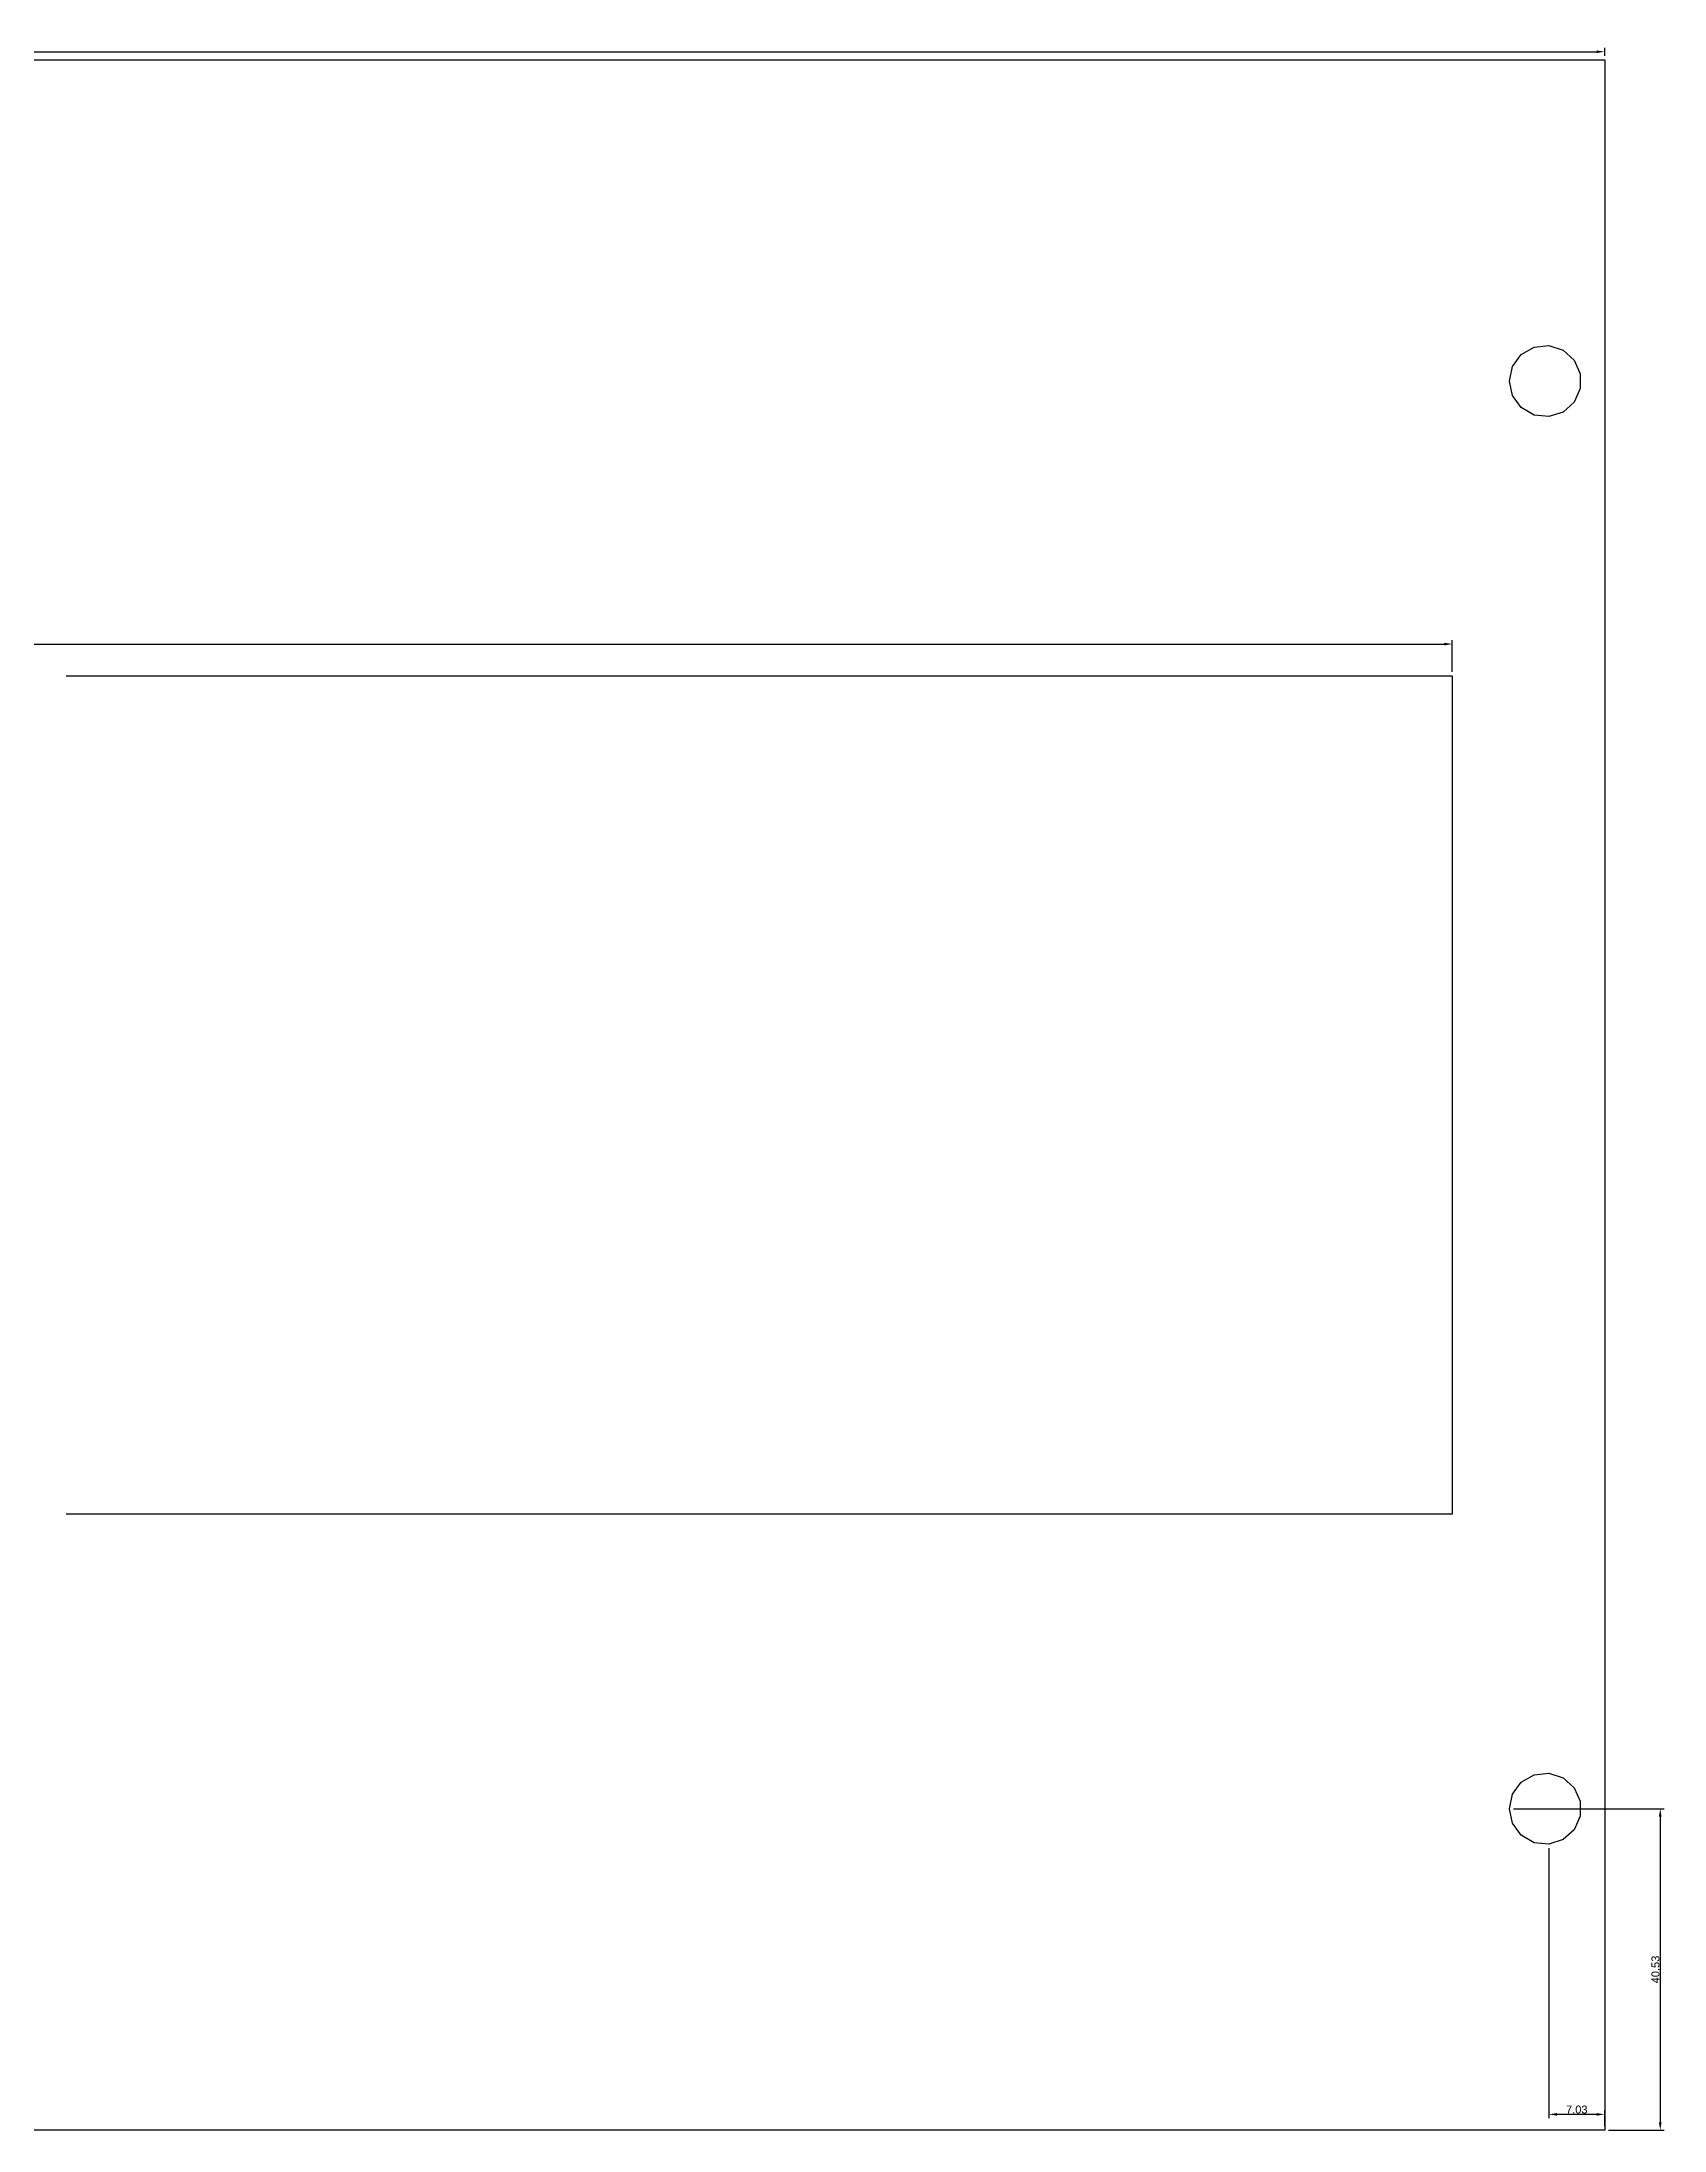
# Model space of a CAD drawing. Header units: millimetres. Extents: x -16 to 428, y -134 to 133.
# Drawn here: x 223.7 to 428.1, y -130.5 to 132.8 of the extents above; entities that cross this region are included whole.
import ezdxf

# ---------------------------------------------------------------- set-up
doc = ezdxf.new("R2010")
doc.units = ezdxf.units.MM
doc.header["$MEASUREMENT"] = 0
doc.layers.add('Default', color=7, linetype='Continuous')
doc.styles.add('Default', font='arial.ttf')
doc.dimstyles.new('Dimension Style 01', dxfattribs={"dimtxt": 1, "dimasz": 1, "dimexe": 0.5, "dimexo": 0.5, "dimgap": 0.09, "dimtad": 1, "dimtoh": 1, "dimzin": 1, "dimdsep": 46, "dimtxsty": 'Default', "dimcen": 0.5, "dimazin": 0, "dimtfac": 1, "dimtdec": 4, "dimtix": 1, "dimtmove": 0, "dimatfit": 3, "dimfxl": 1, "dimtolj": 1, "dimtzin": 1, "dimarcsym": 0})

# ---------------------------------------------------------------- blocks, each defined once
blk = doc.blocks.new('*D1')
at = {"layer": 'Default', "color": 0, "lineweight": -2}
for p, q in [((413.57, -94.97), (413.57, -129.03)), ((419.6, -128.53), (414.57, -128.53)), ((420.6, -130.03), (420.6, -128.03))]:
    blk.add_line(p, q, dxfattribs=at)
at = {"layer": 'Default', "color": 0}
for points in [[(414.57, -128.37), (414.57, -128.7), (413.57, -128.53)], [(419.6, -128.7), (419.6, -128.37), (420.6, -128.53)]]:
    blk.add_solid(points, dxfattribs=at)
at = {"layer": 'Defpoints', "color": 0}
for p in [(413.57, -94.47), (413.57, -128.53), (420.6, -130.53)]:
    blk.add_point(p, dxfattribs=at)
at = {"layer": 'Default', "color": 0, "insert": (417.08, -127.93), "char_height": 1, "attachment_point": 5, "style": 'Default'}
blk.add_mtext('\\A1;7.03', dxfattribs=at)
blk = doc.blocks.new('*D2')
at = {"layer": 'Default', "color": 0, "lineweight": -2}
for p, q in [((409.1, -90), (428.1, -90)), ((427.6, -91), (427.6, -129.53)), ((421.1, -130.53), (428.1, -130.53))]:
    blk.add_line(p, q, dxfattribs=at)
at = {"layer": 'Default', "color": 0}
for points in [[(427.77, -91), (427.43, -91), (427.6, -90)], [(427.43, -129.53), (427.77, -129.53), (427.6, -130.53)]]:
    blk.add_solid(points, dxfattribs=at)
at = {"layer": 'Defpoints', "color": 0}
for p in [(408.6, -90), (420.6, -130.53), (427.6, -130.53)]:
    blk.add_point(p, dxfattribs=at)
at = {"layer": 'Default', "color": 0, "insert": (427, -110.27), "char_height": 1, "attachment_point": 5, "rotation": 90, "style": 'Default'}
blk.add_mtext('\\A1;40.53', dxfattribs=at)
blk = doc.blocks.new('*D14')
at = {"layer": 'Default', "color": 0, "lineweight": -2}
for p, q in [((26.71, 53.35), (26.71, 57.35)), ((27.71, 56.85), (400.39, 56.85)), ((401.39, 53.35), (401.39, 57.35))]:
    blk.add_line(p, q, dxfattribs=at)
at = {"layer": 'Default', "color": 0}
for points in [[(27.71, 57.02), (27.71, 56.68), (26.71, 56.85)], [(400.39, 56.68), (400.39, 57.02), (401.39, 56.85)]]:
    blk.add_solid(points, dxfattribs=at)
at = {"layer": 'Defpoints', "color": 0}
for p in [(401.39, 56.85), (26.71, 52.85), (401.39, 52.85)]:
    blk.add_point(p, dxfattribs=at)
at = {"layer": 'Default', "color": 0, "insert": (214.05, 57.45), "char_height": 1, "attachment_point": 5, "style": 'Default'}
blk.add_mtext('\\A1;374.68', dxfattribs=at)
blk = doc.blocks.new('*D20')
at = {"layer": 'Default', "color": 0, "lineweight": -2}
for p, q in [((-7.5, 131.03), (-7.5, 132.03)), ((420.6, 131.03), (420.6, 132.03)), ((-6.5, 131.53), (419.6, 131.53))]:
    blk.add_line(p, q, dxfattribs=at)
at = {"layer": 'Default', "color": 0}
for points in [[(-6.5, 131.7), (-6.5, 131.37), (-7.5, 131.53)], [(419.6, 131.37), (419.6, 131.7), (420.6, 131.53)]]:
    blk.add_solid(points, dxfattribs=at)
at = {"layer": 'Defpoints', "color": 0}
for p in [(-7.5, 130.53), (420.6, 131.53), (420.6, 130.53)]:
    blk.add_point(p, dxfattribs=at)
at = {"layer": 'Default', "color": 0, "insert": (206.55, 132.13), "char_height": 1, "attachment_point": 5, "style": 'Default'}
blk.add_mtext('\\A1;428.10', dxfattribs=at)

msp = doc.modelspace()

# ---------------------------------------------------------------- linework, layer by layer
for p, q in [((192.5, 130.533), (420.6, 130.533)), ((420.6, 130.533), (420.6, -130.533)), ((408.989, 91.83), (410.089, 93.344)), ((410.089, 93.344), (411.709, 94.28)), ((411.709, 94.28), (413.57, 94.475)), ((413.57, 94.475), (415.35, 93.897)), ((415.35, 93.897), (416.741, 92.645)), ((416.741, 92.645), (417.502, 90.936)), ((408.6, 90), (408.989, 91.83)), ((408.989, 88.17), (408.6, 90)), ((417.502, 90.936), (417.502, 89.064)), ((410.089, 86.656), (408.989, 88.17)), ((416.741, 87.355), (415.35, 86.103)), ((417.502, 89.064), (416.741, 87.355)), ((411.709, 85.72), (410.089, 86.656)), ((413.57, 85.525), (411.709, 85.72)), ((415.35, 86.103), (413.57, 85.525)), ((226.712, 52.85), (401.388, 52.85)), ((401.388, 52.85), (401.388, -52.85)), ((401.388, -52.85), (226.712, -52.85)), ((408.989, -88.17), (410.089, -86.656)), ((410.089, -86.656), (411.709, -85.72)), ((411.709, -85.72), (413.57, -85.525)), ((413.57, -85.525), (415.35, -86.103)), ((415.35, -86.103), (416.741, -87.355)), ((408.6, -90), (408.989, -88.17)), ((416.741, -87.355), (417.502, -89.064)), ((417.502, -89.064), (417.502, -90.936)), ((408.989, -91.83), (408.6, -90)), ((410.089, -93.344), (408.989, -91.83)), ((417.502, -90.936), (416.741, -92.645)), ((411.709, -94.28), (410.089, -93.344)), ((413.57, -94.475), (411.709, -94.28)), ((415.35, -93.897), (413.57, -94.475)), ((416.741, -92.645), (415.35, -93.897)), ((420.6, -130.533), (192.5, -130.533))]:
    msp.add_line(p, q)

# ---------------------------------------------------------------- dimensions: what is measured, and where the dimension line sits
at = {"layer": 'Default'}
for base, p1, p2, picture, middle in [((420.6, 131.533), (-7.5, 130.533), (420.6, 130.533), '*D20', (206.55, 132.133)), ((401.388, 56.85), (26.712, 52.85), (401.388, 52.85), '*D14', (214.05, 57.451)), ((413.57, -128.533), (420.6, -130.533), (413.57, -94.475), '*D1', (417.085, -127.933))]:
    dim = msp.add_linear_dim(base=base, p1=p1, p2=p2, dimstyle='Dimension Style 01', override={"dimtmove": 1}, dxfattribs=at)
    dim.commit()
    dim.dimension.update_dxf_attribs({"geometry": picture, "text_midpoint": middle})
dim = msp.add_linear_dim(base=(427.6, -130.533), p1=(408.6, -90), p2=(420.6, -130.533), angle=90, dimstyle='Dimension Style 01', override={"dimtmove": 1}, dxfattribs=at)
dim.commit()
dim.dimension.update_dxf_attribs({"geometry": '*D2', "text_midpoint": (427, -110.266)})

doc.saveas('drawing.dxf')
